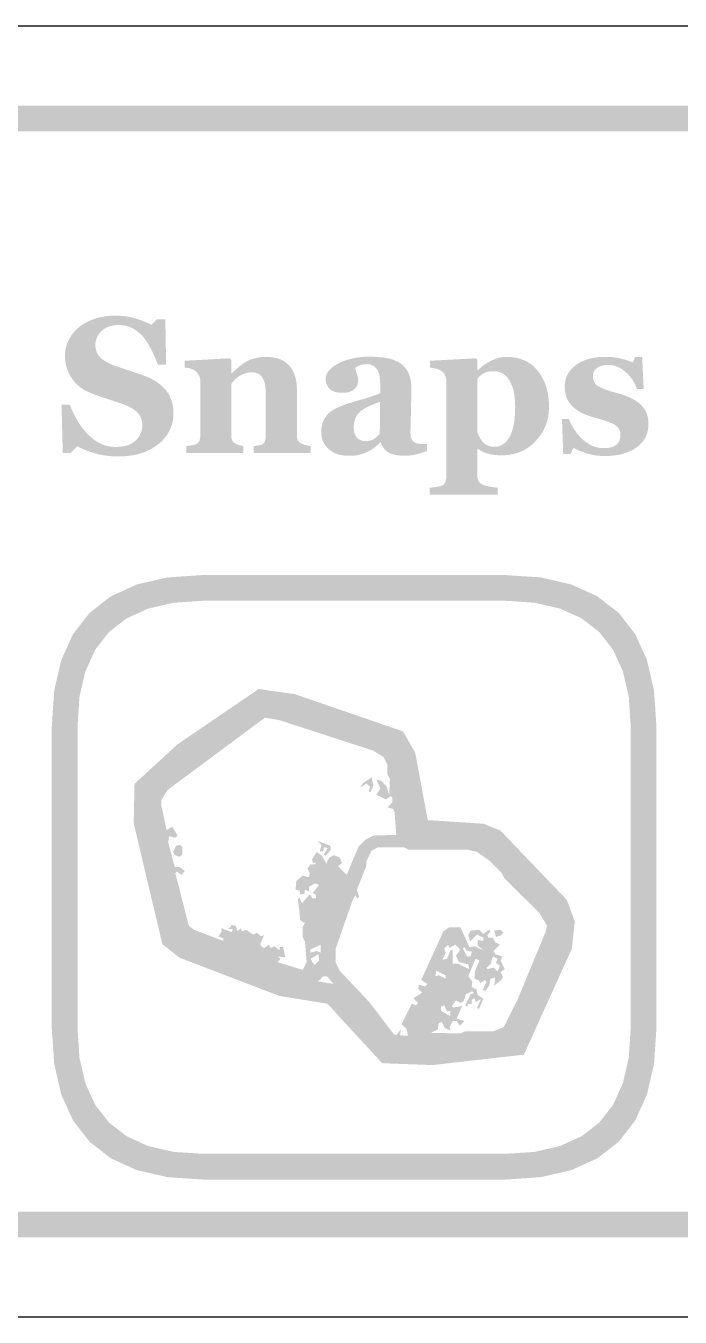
# Model space of a CAD drawing. Header units: millimetres. Extents: x 6 to 294, y 109 to 451.
# Drawn here: x 43.3 to 53.47, y 292.86 to 312.94 of the extents above; entities that cross this region are included whole.
import ezdxf

# ---------------------------------------------------------------- set-up
doc = ezdxf.new("R2010")
doc.units = ezdxf.units.MM
doc.layers.add('CUT', color=1, linetype='Continuous')
doc.layers.add('RASTER', color=7, linetype='Continuous')

msp = doc.modelspace()

# ---------------------------------------------------------------- hatches: boundary and pattern name
at = {"layer": 'RASTER'}
h = msp.add_hatch(color=7, dxfattribs=at)
h.paths.add_polyline_path([(7.2, 309.501), (7.234, 310.016), (7.337, 310.463), (7.509, 310.841), (7.75, 311.151), (8.059, 311.391), (8.438, 311.563), (8.884, 311.666), (9.4, 311.701), (66.6, 311.701), (67.116, 311.666), (67.563, 311.563), (67.941, 311.391), (68.25, 311.151), (68.491, 310.841), (68.663, 310.463), (68.766, 310.016), (68.8, 309.501), (68.8, 296.301), (68.766, 295.785), (68.663, 295.338), (68.491, 294.96), (68.25, 294.651), (67.941, 294.41), (67.563, 294.238), (67.116, 294.135), (66.6, 294.101), (9.4, 294.101), (8.884, 294.135), (8.438, 294.238), (8.059, 294.41), (7.75, 294.651), (7.509, 294.96), (7.337, 295.338), (7.234, 295.785), (7.2, 296.301)])
h.paths.add_polyline_path([(7.6, 309.501), (7.6, 296.301), (7.628, 295.879), (7.712, 295.513), (7.853, 295.204), (8.05, 294.951), (8.303, 294.754), (8.612, 294.613), (8.978, 294.529), (9.4, 294.501), (66.6, 294.501), (67.022, 294.529), (67.387, 294.613), (67.697, 294.754), (67.95, 294.951), (68.147, 295.204), (68.288, 295.513), (68.372, 295.879), (68.4, 296.301), (68.4, 309.501), (68.372, 309.923), (68.288, 310.288), (68.147, 310.598), (67.95, 310.851), (67.697, 311.048), (67.387, 311.188), (67.022, 311.273), (66.6, 311.301), (9.4, 311.301), (8.978, 311.273), (8.612, 311.188), (8.303, 311.048), (8.05, 310.851), (7.853, 310.598), (7.712, 310.288), (7.628, 309.923), (7.6, 309.501)], flags=0)
for points in [[(44.729, 306.245), (44.682, 306.246), (44.636, 306.248), (44.59, 306.252), (44.545, 306.257), (44.501, 306.263), (44.458, 306.271), (44.416, 306.281), (44.374, 306.292), (44.334, 306.304), (44.295, 306.317), (44.258, 306.33), (44.222, 306.343), (44.188, 306.357), (44.156, 306.372), (44.125, 306.387), (44.095, 306.403), (43.994, 306.301), (43.87, 306.301), (43.851, 307.052), (43.977, 307.052), (43.988, 307.025), (43.999, 306.998), (44.012, 306.97), (44.025, 306.942), (44.039, 306.914), (44.053, 306.885), (44.069, 306.856), (44.085, 306.827), (44.102, 306.797), (44.119, 306.769), (44.137, 306.741), (44.156, 306.714), (44.175, 306.688), (44.195, 306.663), (44.216, 306.638), (44.237, 306.614), (44.26, 306.59), (44.283, 306.567), (44.307, 306.546), (44.332, 306.525), (44.357, 306.506), (44.383, 306.488), (44.41, 306.471), (44.437, 306.455), (44.465, 306.44), (44.495, 306.428), (44.525, 306.417), (44.557, 306.408), (44.59, 306.402), (44.624, 306.397), (44.659, 306.394), (44.696, 306.393), (44.744, 306.395), (44.79, 306.399), (44.832, 306.407), (44.872, 306.417), (44.908, 306.431), (44.942, 306.448), (44.973, 306.468), (45.001, 306.49), (45.026, 306.516), (45.048, 306.542), (45.066, 306.571), (45.081, 306.601), (45.092, 306.632), (45.101, 306.665), (45.106, 306.7), (45.107, 306.736), (45.106, 306.766), (45.102, 306.794), (45.095, 306.822), (45.085, 306.848), (45.072, 306.873), (45.057, 306.896), (45.038, 306.919), (45.017, 306.94), (44.993, 306.961), (44.966, 306.98), (44.936, 306.999), (44.903, 307.017), (44.866, 307.035), (44.827, 307.052), (44.784, 307.068), (44.738, 307.083), (44.708, 307.093), (44.678, 307.102), (44.649, 307.112), (44.62, 307.121), (44.592, 307.13), (44.565, 307.139), (44.538, 307.148), (44.512, 307.156), (44.486, 307.165), (44.461, 307.173), (44.436, 307.182), (44.412, 307.19), (44.388, 307.199), (44.364, 307.208), (44.341, 307.216), (44.318, 307.225), (44.267, 307.247), (44.22, 307.271), (44.176, 307.298), (44.135, 307.327), (44.098, 307.358), (44.064, 307.391), (44.034, 307.426), (44.007, 307.464), (43.983, 307.503), (43.962, 307.544), (43.945, 307.585), (43.93, 307.628), (43.919, 307.672), (43.911, 307.717), (43.906, 307.764), (43.905, 307.811), (43.906, 307.841), (43.908, 307.871), (43.912, 307.901), (43.918, 307.93), (43.925, 307.959), (43.934, 307.988), (43.945, 308.017), (43.958, 308.045), (43.971, 308.072), (43.987, 308.099), (44.004, 308.126), (44.022, 308.151), (44.042, 308.176), (44.064, 308.2), (44.087, 308.223), (44.111, 308.246), (44.136, 308.267), (44.163, 308.286), (44.191, 308.304), (44.222, 308.322), (44.253, 308.338), (44.287, 308.354), (44.322, 308.369), (44.359, 308.382), (44.397, 308.395), (44.436, 308.405), (44.476, 308.414), (44.516, 308.422), (44.558, 308.428), (44.6, 308.432), (44.643, 308.434), (44.687, 308.435), (44.73, 308.434), (44.772, 308.432), (44.814, 308.428), (44.854, 308.423), (44.894, 308.416), (44.934, 308.408), (44.973, 308.399), (45.011, 308.387), (45.047, 308.376), (45.082, 308.364), (45.115, 308.352), (45.146, 308.34), (45.174, 308.328), (45.201, 308.316), (45.225, 308.304), (45.248, 308.292), (45.337, 308.379), (45.465, 308.379), (45.477, 307.67), (45.351, 307.67), (45.339, 307.699), (45.328, 307.728), (45.315, 307.757), (45.303, 307.786), (45.29, 307.815), (45.276, 307.845), (45.262, 307.874), (45.247, 307.904), (45.232, 307.933), (45.217, 307.961), (45.202, 307.988), (45.186, 308.013), (45.171, 308.038), (45.155, 308.06), (45.138, 308.082), (45.122, 308.103), (45.104, 308.123), (45.085, 308.143), (45.065, 308.161), (45.045, 308.179), (45.024, 308.195), (45.002, 308.211), (44.98, 308.225), (44.957, 308.238), (44.933, 308.25), (44.908, 308.26), (44.882, 308.269), (44.855, 308.276), (44.827, 308.281), (44.798, 308.285), (44.768, 308.288), (44.737, 308.289), (44.698, 308.287), (44.661, 308.283), (44.626, 308.276), (44.593, 308.266), (44.562, 308.254), (44.532, 308.238), (44.504, 308.22), (44.478, 308.199), (44.455, 308.176), (44.434, 308.152), (44.417, 308.126), (44.403, 308.099), (44.392, 308.071), (44.384, 308.041), (44.379, 308.01), (44.378, 307.978), (44.379, 307.948), (44.383, 307.919), (44.39, 307.891), (44.4, 307.865), (44.412, 307.84), (44.427, 307.817), (44.445, 307.795), (44.465, 307.774), (44.488, 307.755), (44.515, 307.736), (44.544, 307.718), (44.577, 307.7), (44.612, 307.683), (44.651, 307.666), (44.692, 307.651), (44.737, 307.635), (44.764, 307.626), (44.791, 307.617), (44.819, 307.608), (44.846, 307.599), (44.874, 307.589), (44.902, 307.58), (44.93, 307.571), (44.958, 307.562), (44.986, 307.553), (45.013, 307.544), (45.039, 307.535), (45.065, 307.526), (45.089, 307.517), (45.113, 307.509), (45.136, 307.5), (45.159, 307.492), (45.21, 307.47), (45.259, 307.447), (45.304, 307.421), (45.346, 307.394), (45.384, 307.365), (45.42, 307.334), (45.452, 307.3), (45.482, 307.265), (45.508, 307.228), (45.53, 307.189), (45.549, 307.147), (45.565, 307.104), (45.577, 307.058), (45.585, 307.01), (45.591, 306.96), (45.592, 306.907), (45.591, 306.874), (45.588, 306.84), (45.583, 306.807), (45.577, 306.775), (45.568, 306.742), (45.557, 306.71), (45.544, 306.678), (45.529, 306.646), (45.513, 306.616), (45.495, 306.586), (45.476, 306.558), (45.455, 306.531), (45.433, 306.506), (45.41, 306.481), (45.385, 306.459), (45.359, 306.437), (45.33, 306.415), (45.298, 306.394), (45.266, 306.374), (45.233, 306.355), (45.199, 306.338), (45.163, 306.322), (45.126, 306.308), (45.088, 306.295), (45.049, 306.283), (45.008, 306.273), (44.966, 306.265), (44.922, 306.258), (44.876, 306.252), (44.829, 306.248), (44.78, 306.246), (44.729, 306.245)], [(47.722, 306.301), (46.84, 306.301), (46.84, 306.408), (46.847, 306.408), (46.855, 306.409), (46.863, 306.41), (46.871, 306.411), (46.88, 306.412), (46.889, 306.413), (46.898, 306.414), (46.908, 306.415), (46.917, 306.416), (46.926, 306.418), (46.935, 306.419), (46.943, 306.421), (46.95, 306.423), (46.956, 306.425), (46.962, 306.427), (46.968, 306.43), (46.975, 306.434), (46.982, 306.439), (46.988, 306.444), (46.994, 306.449), (46.999, 306.456), (47.004, 306.462), (47.008, 306.469), (47.012, 306.477), (47.015, 306.485), (47.017, 306.494), (47.02, 306.504), (47.022, 306.515), (47.023, 306.526), (47.024, 306.539), (47.025, 306.553), (47.025, 306.567), (47.025, 307.253), (47.024, 307.289), (47.021, 307.323), (47.017, 307.355), (47.011, 307.384), (47.003, 307.411), (46.994, 307.435), (46.983, 307.458), (46.97, 307.478), (46.955, 307.495), (46.939, 307.511), (46.921, 307.524), (46.902, 307.534), (46.881, 307.543), (46.858, 307.549), (46.834, 307.552), (46.808, 307.553), (46.794, 307.553), (46.779, 307.552), (46.765, 307.551), (46.752, 307.549), (46.738, 307.546), (46.725, 307.543), (46.712, 307.54), (46.699, 307.536), (46.686, 307.531), (46.674, 307.526), (46.661, 307.52), (46.649, 307.514), (46.637, 307.507), (46.624, 307.5), (46.612, 307.493), (46.6, 307.484), (46.59, 307.477), (46.58, 307.47), (46.571, 307.462), (46.562, 307.455), (46.554, 307.447), (46.546, 307.44), (46.539, 307.432), (46.532, 307.424), (46.526, 307.417), (46.52, 307.409), (46.514, 307.402), (46.508, 307.395), (46.503, 307.389), (46.498, 307.382), (46.493, 307.376), (46.489, 307.37), (46.489, 306.584), (46.489, 306.571), (46.49, 306.559), (46.491, 306.547), (46.492, 306.536), (46.494, 306.526), (46.497, 306.516), (46.5, 306.507), (46.503, 306.498), (46.507, 306.489), (46.512, 306.482), (46.517, 306.474), (46.523, 306.468), (46.529, 306.461), (46.536, 306.456), (46.544, 306.45), (46.552, 306.446), (46.558, 306.443), (46.564, 306.439), (46.571, 306.436), (46.578, 306.433), (46.586, 306.43), (46.594, 306.428), (46.602, 306.425), (46.61, 306.422), (46.619, 306.42), (46.628, 306.418), (46.637, 306.416), (46.645, 306.414), (46.654, 306.412), (46.662, 306.41), (46.671, 306.409), (46.679, 306.408), (46.679, 306.301), (45.789, 306.301), (45.789, 306.408), (45.798, 306.408), (45.807, 306.409), (45.816, 306.41), (45.825, 306.411), (45.835, 306.412), (45.844, 306.413), (45.853, 306.415), (45.863, 306.416), (45.872, 306.417), (45.881, 306.419), (45.889, 306.42), (45.897, 306.422), (45.905, 306.424), (45.912, 306.426), (45.92, 306.428), (45.926, 306.43), (45.938, 306.434), (45.948, 306.439), (45.957, 306.444), (45.966, 306.45), (45.973, 306.457), (45.98, 306.464), (45.986, 306.471), (45.991, 306.48), (45.995, 306.488), (45.998, 306.498), (46.001, 306.508), (46.004, 306.518), (46.006, 306.53), (46.007, 306.542), (46.008, 306.554), (46.008, 306.567), (46.008, 307.42), (46.008, 307.431), (46.007, 307.443), (46.005, 307.454), (46.002, 307.465), (45.999, 307.476), (45.995, 307.487), (45.99, 307.498), (45.985, 307.509), (45.979, 307.52), (45.972, 307.53), (45.965, 307.54), (45.958, 307.549), (45.95, 307.558), (45.941, 307.566), (45.933, 307.574), (45.923, 307.581), (45.917, 307.585), (45.909, 307.589), (45.902, 307.593), (45.893, 307.597), (45.885, 307.601), (45.876, 307.604), (45.867, 307.607), (45.857, 307.61), (45.846, 307.613), (45.836, 307.616), (45.825, 307.618), (45.814, 307.62), (45.803, 307.622), (45.792, 307.624), (45.78, 307.625), (45.768, 307.626), (45.768, 307.733), (46.467, 307.771), (46.489, 307.75), (46.489, 307.537), (46.495, 307.537), (46.505, 307.547), (46.516, 307.556), (46.528, 307.567), (46.54, 307.577), (46.553, 307.589), (46.566, 307.6), (46.58, 307.612), (46.594, 307.625), (46.609, 307.638), (46.623, 307.649), (46.637, 307.661), (46.651, 307.672), (46.664, 307.682), (46.677, 307.691), (46.69, 307.7), (46.703, 307.709), (46.717, 307.717), (46.732, 307.725), (46.748, 307.733), (46.765, 307.741), (46.784, 307.748), (46.803, 307.755), (46.823, 307.762), (46.845, 307.769), (46.867, 307.774), (46.889, 307.779), (46.912, 307.784), (46.936, 307.787), (46.959, 307.79), (46.983, 307.792), (47.008, 307.793), (47.032, 307.793), (47.09, 307.791), (47.144, 307.785), (47.195, 307.774), (47.241, 307.76), (47.284, 307.741), (47.323, 307.717), (47.359, 307.69), (47.39, 307.658), (47.418, 307.623), (47.443, 307.585), (47.463, 307.544), (47.48, 307.5), (47.493, 307.454), (47.502, 307.405), (47.508, 307.353), (47.51, 307.298), (47.51, 306.581), (47.51, 306.567), (47.511, 306.555), (47.512, 306.543), (47.514, 306.532), (47.516, 306.521), (47.519, 306.512), (47.522, 306.503), (47.526, 306.494), (47.53, 306.486), (47.536, 306.479), (47.542, 306.472), (47.549, 306.465), (47.557, 306.459), (47.566, 306.453), (47.575, 306.448), (47.586, 306.443), (47.592, 306.44), (47.598, 306.438), (47.605, 306.435), (47.612, 306.433), (47.62, 306.43), (47.627, 306.428), (47.635, 306.425), (47.644, 306.422), (47.653, 306.42), (47.662, 306.418), (47.671, 306.416), (47.681, 306.414), (47.691, 306.412), (47.701, 306.41), (47.711, 306.409), (47.722, 306.408)], [(52.297, 306.251), (52.261, 306.252), (52.226, 306.254), (52.191, 306.257), (52.156, 306.261), (52.122, 306.267), (52.087, 306.274), (52.053, 306.283), (52.019, 306.293), (51.986, 306.303), (51.955, 306.314), (51.926, 306.325), (51.899, 306.336), (51.874, 306.347), (51.85, 306.358), (51.829, 306.37), (51.809, 306.381), (51.765, 306.282), (51.651, 306.282), (51.632, 306.828), (51.739, 306.828), (51.745, 306.811), (51.752, 306.794), (51.759, 306.776), (51.768, 306.758), (51.778, 306.739), (51.788, 306.72), (51.8, 306.7), (51.812, 306.679), (51.825, 306.659), (51.839, 306.639), (51.853, 306.62), (51.867, 306.601), (51.882, 306.583), (51.897, 306.565), (51.913, 306.548), (51.929, 306.531), (51.947, 306.515), (51.965, 306.499), (51.984, 306.484), (52.003, 306.47), (52.023, 306.456), (52.044, 306.443), (52.065, 306.431), (52.087, 306.419), (52.109, 306.409), (52.132, 306.4), (52.155, 306.392), (52.178, 306.385), (52.202, 306.38), (52.227, 306.377), (52.251, 306.375), (52.276, 306.374), (52.309, 306.375), (52.339, 306.377), (52.367, 306.381), (52.393, 306.387), (52.416, 306.394), (52.438, 306.403), (52.457, 306.414), (52.475, 306.426), (52.49, 306.44), (52.503, 306.456), (52.515, 306.473), (52.524, 306.492), (52.531, 306.513), (52.536, 306.536), (52.539, 306.56), (52.54, 306.586), (52.54, 306.601), (52.538, 306.614), (52.536, 306.628), (52.533, 306.64), (52.529, 306.652), (52.524, 306.663), (52.518, 306.673), (52.511, 306.683), (52.503, 306.692), (52.495, 306.702), (52.486, 306.71), (52.476, 306.719), (52.466, 306.727), (52.454, 306.734), (52.443, 306.742), (52.43, 306.749), (52.416, 306.756), (52.401, 306.763), (52.386, 306.77), (52.37, 306.776), (52.354, 306.782), (52.338, 306.788), (52.322, 306.794), (52.305, 306.799), (52.287, 306.804), (52.269, 306.81), (52.249, 306.815), (52.229, 306.822), (52.207, 306.828), (52.185, 306.835), (52.162, 306.841), (52.137, 306.849), (52.113, 306.856), (52.089, 306.863), (52.067, 306.871), (52.045, 306.878), (52.024, 306.886), (52.004, 306.893), (51.985, 306.9), (51.967, 306.908), (51.949, 306.916), (51.931, 306.925), (51.913, 306.935), (51.894, 306.947), (51.876, 306.959), (51.857, 306.972), (51.838, 306.987), (51.819, 307.002), (51.803, 307.017), (51.788, 307.032), (51.774, 307.049), (51.76, 307.065), (51.747, 307.083), (51.735, 307.101), (51.724, 307.12), (51.714, 307.14), (51.705, 307.161), (51.697, 307.182), (51.69, 307.205), (51.684, 307.228), (51.68, 307.253), (51.677, 307.278), (51.675, 307.305), (51.674, 307.332), (51.677, 307.382), (51.685, 307.43), (51.699, 307.476), (51.718, 307.519), (51.742, 307.559), (51.772, 307.597), (51.807, 307.633), (51.848, 307.666), (51.893, 307.696), (51.941, 307.722), (51.993, 307.744), (52.048, 307.762), (52.107, 307.776), (52.169, 307.786), (52.234, 307.791), (52.303, 307.793), (52.336, 307.793), (52.368, 307.792), (52.4, 307.79), (52.431, 307.787), (52.461, 307.783), (52.491, 307.778), (52.52, 307.773), (52.548, 307.766), (52.576, 307.76), (52.602, 307.753), (52.627, 307.745), (52.651, 307.738), (52.674, 307.73), (52.696, 307.723), (52.717, 307.715), (52.736, 307.707), (52.767, 307.793), (52.878, 307.793), (52.902, 307.294), (52.798, 307.294), (52.784, 307.331), (52.768, 307.368), (52.749, 307.402), (52.728, 307.436), (52.705, 307.468), (52.68, 307.499), (52.652, 307.529), (52.622, 307.557), (52.591, 307.583), (52.559, 307.605), (52.526, 307.624), (52.493, 307.64), (52.459, 307.652), (52.425, 307.661), (52.39, 307.666), (52.354, 307.667), (52.327, 307.667), (52.301, 307.665), (52.276, 307.661), (52.253, 307.656), (52.232, 307.649), (52.212, 307.641), (52.194, 307.632), (52.177, 307.621), (52.162, 307.608), (52.149, 307.595), (52.137, 307.58), (52.128, 307.565), (52.121, 307.548), (52.116, 307.53), (52.113, 307.511), (52.112, 307.49), (52.114, 307.463), (52.118, 307.438), (52.126, 307.415), (52.136, 307.394), (52.149, 307.375), (52.165, 307.358), (52.185, 307.343), (52.207, 307.329), (52.232, 307.317), (52.259, 307.305), (52.288, 307.293), (52.32, 307.281), (52.354, 307.269), (52.391, 307.258), (52.43, 307.246), (52.471, 307.235), (52.535, 307.218), (52.594, 307.199), (52.648, 307.178), (52.698, 307.156), (52.744, 307.132), (52.785, 307.107), (52.822, 307.08), (52.855, 307.052), (52.883, 307.021), (52.908, 306.989), (52.929, 306.955), (52.946, 306.919), (52.959, 306.881), (52.969, 306.841), (52.975, 306.799), (52.977, 306.755), (52.974, 306.697), (52.965, 306.642), (52.95, 306.59), (52.93, 306.542), (52.903, 306.497), (52.871, 306.456), (52.832, 306.417), (52.788, 306.383), (52.739, 306.352), (52.687, 306.325), (52.631, 306.302), (52.571, 306.284), (52.508, 306.27), (52.441, 306.259), (52.371, 306.253), (52.297, 306.251)]]:
    msp.add_hatch(color=7, dxfattribs=at).paths.add_polyline_path(points)
h = msp.add_hatch(color=7, dxfattribs=at)
h.paths.add_polyline_path([(49.533, 306.332), (49.516, 306.325), (49.499, 306.318), (49.481, 306.311), (49.462, 306.305), (49.443, 306.298), (49.423, 306.292), (49.402, 306.286), (49.38, 306.28), (49.358, 306.275), (49.336, 306.27), (49.313, 306.266), (49.29, 306.263), (49.267, 306.26), (49.243, 306.258), (49.219, 306.257), (49.194, 306.257), (49.151, 306.258), (49.11, 306.26), (49.073, 306.264), (49.038, 306.27), (49.006, 306.278), (48.978, 306.287), (48.952, 306.298), (48.929, 306.31), (48.909, 306.324), (48.89, 306.34), (48.873, 306.357), (48.858, 306.375), (48.844, 306.395), (48.832, 306.416), (48.822, 306.439), (48.813, 306.463), (48.805, 306.463), (48.792, 306.451), (48.78, 306.439), (48.768, 306.428), (48.756, 306.417), (48.744, 306.407), (48.732, 306.397), (48.72, 306.387), (48.709, 306.378), (48.697, 306.37), (48.685, 306.361), (48.673, 306.354), (48.661, 306.346), (48.648, 306.338), (48.636, 306.331), (48.623, 306.325), (48.61, 306.318), (48.593, 306.311), (48.576, 306.303), (48.559, 306.297), (48.542, 306.29), (48.526, 306.285), (48.509, 306.28), (48.493, 306.275), (48.477, 306.271), (48.461, 306.267), (48.442, 306.264), (48.422, 306.261), (48.401, 306.259), (48.378, 306.258), (48.353, 306.256), (48.327, 306.256), (48.299, 306.255), (48.258, 306.257), (48.217, 306.262), (48.179, 306.269), (48.142, 306.28), (48.106, 306.295), (48.072, 306.312), (48.04, 306.332), (48.009, 306.356), (47.981, 306.382), (47.957, 306.41), (47.936, 306.44), (47.919, 306.472), (47.906, 306.507), (47.897, 306.543), (47.891, 306.581), (47.889, 306.622), (47.89, 306.645), (47.891, 306.667), (47.893, 306.689), (47.896, 306.71), (47.899, 306.729), (47.904, 306.748), (47.909, 306.766), (47.916, 306.783), (47.922, 306.8), (47.93, 306.816), (47.938, 306.831), (47.947, 306.846), (47.957, 306.861), (47.967, 306.875), (47.978, 306.888), (47.99, 306.901), (48.001, 306.913), (48.013, 306.924), (48.025, 306.934), (48.038, 306.944), (48.051, 306.954), (48.064, 306.963), (48.078, 306.971), (48.092, 306.979), (48.107, 306.987), (48.122, 306.994), (48.137, 307.001), (48.153, 307.009), (48.169, 307.016), (48.185, 307.023), (48.202, 307.029), (48.219, 307.036), (48.253, 307.048), (48.288, 307.061), (48.325, 307.073), (48.364, 307.085), (48.404, 307.098), (48.446, 307.111), (48.49, 307.124), (48.535, 307.136), (48.58, 307.149), (48.621, 307.162), (48.66, 307.174), (48.695, 307.186), (48.727, 307.197), (48.756, 307.208), (48.782, 307.219), (48.805, 307.23), (48.805, 307.37), (48.805, 307.38), (48.804, 307.39), (48.804, 307.401), (48.803, 307.413), (48.802, 307.425), (48.801, 307.438), (48.8, 307.452), (48.799, 307.467), (48.797, 307.482), (48.795, 307.496), (48.793, 307.509), (48.79, 307.522), (48.786, 307.534), (48.783, 307.546), (48.778, 307.557), (48.774, 307.568), (48.768, 307.579), (48.762, 307.59), (48.755, 307.601), (48.748, 307.611), (48.739, 307.621), (48.73, 307.63), (48.72, 307.639), (48.709, 307.647), (48.698, 307.655), (48.686, 307.661), (48.673, 307.667), (48.659, 307.671), (48.644, 307.675), (48.628, 307.677), (48.611, 307.679), (48.594, 307.679), (48.578, 307.679), (48.563, 307.678), (48.548, 307.677), (48.535, 307.675), (48.521, 307.672), (48.509, 307.669), (48.497, 307.665), (48.486, 307.661), (48.476, 307.656), (48.466, 307.652), (48.456, 307.647), (48.447, 307.642), (48.439, 307.638), (48.431, 307.633), (48.423, 307.628), (48.417, 307.624), (48.418, 307.616), (48.42, 307.607), (48.422, 307.597), (48.425, 307.587), (48.428, 307.575), (48.432, 307.562), (48.437, 307.549), (48.441, 307.534), (48.446, 307.519), (48.45, 307.504), (48.454, 307.49), (48.457, 307.475), (48.459, 307.461), (48.461, 307.447), (48.462, 307.432), (48.462, 307.418), (48.462, 307.412), (48.461, 307.405), (48.46, 307.398), (48.459, 307.39), (48.457, 307.382), (48.454, 307.374), (48.452, 307.365), (48.449, 307.356), (48.445, 307.347), (48.441, 307.338), (48.437, 307.33), (48.433, 307.323), (48.428, 307.316), (48.422, 307.309), (48.417, 307.303), (48.411, 307.297), (48.402, 307.29), (48.393, 307.283), (48.384, 307.277), (48.375, 307.271), (48.365, 307.265), (48.356, 307.26), (48.346, 307.256), (48.335, 307.251), (48.324, 307.248), (48.312, 307.244), (48.298, 307.242), (48.282, 307.239), (48.266, 307.238), (48.247, 307.236), (48.228, 307.236), (48.207, 307.235), (48.177, 307.236), (48.149, 307.239), (48.123, 307.244), (48.099, 307.25), (48.077, 307.259), (48.056, 307.269), (48.038, 307.281), (48.021, 307.295), (48.006, 307.31), (47.993, 307.327), (47.983, 307.344), (47.974, 307.363), (47.967, 307.383), (47.962, 307.404), (47.959, 307.426), (47.958, 307.449), (47.959, 307.469), (47.962, 307.489), (47.967, 307.508), (47.974, 307.527), (47.983, 307.545), (47.995, 307.563), (48.008, 307.58), (48.023, 307.596), (48.04, 307.612), (48.058, 307.628), (48.076, 307.642), (48.096, 307.656), (48.116, 307.669), (48.137, 307.681), (48.159, 307.693), (48.182, 307.704), (48.206, 307.715), (48.23, 307.725), (48.255, 307.734), (48.281, 307.743), (48.308, 307.751), (48.336, 307.759), (48.365, 307.766), (48.395, 307.772), (48.424, 307.778), (48.453, 307.783), (48.482, 307.787), (48.51, 307.79), (48.538, 307.793), (48.565, 307.795), (48.591, 307.796), (48.617, 307.796), (48.652, 307.796), (48.687, 307.795), (48.72, 307.794), (48.753, 307.792), (48.786, 307.79), (48.817, 307.787), (48.848, 307.784), (48.878, 307.78), (48.907, 307.775), (48.936, 307.769), (48.964, 307.762), (48.991, 307.754), (49.017, 307.744), (49.043, 307.734), (49.068, 307.723), (49.092, 307.71), (49.114, 307.696), (49.135, 307.681), (49.155, 307.665), (49.173, 307.647), (49.191, 307.628), (49.207, 307.607), (49.222, 307.585), (49.236, 307.561), (49.249, 307.536), (49.259, 307.509), (49.269, 307.48), (49.276, 307.449), (49.282, 307.416), (49.286, 307.382), (49.289, 307.345), (49.29, 307.307), (49.289, 307.265), (49.289, 307.221), (49.289, 307.174), (49.288, 307.126), (49.287, 307.076), (49.286, 307.024), (49.285, 306.97), (49.283, 306.915), (49.281, 306.86), (49.28, 306.811), (49.279, 306.766), (49.278, 306.726), (49.277, 306.691), (49.277, 306.661), (49.276, 306.636), (49.276, 306.616), (49.277, 306.6), (49.278, 306.585), (49.279, 306.57), (49.281, 306.557), (49.284, 306.544), (49.287, 306.533), (49.292, 306.522), (49.296, 306.512), (49.301, 306.503), (49.307, 306.494), (49.314, 306.486), (49.321, 306.478), (49.329, 306.472), (49.338, 306.465), (49.347, 306.46), (49.357, 306.455), (49.364, 306.452), (49.371, 306.449), (49.38, 306.447), (49.389, 306.445), (49.399, 306.444), (49.41, 306.442), (49.422, 306.441), (49.435, 306.441), (49.449, 306.44), (49.461, 306.44), (49.474, 306.439), (49.486, 306.439), (49.498, 306.439), (49.51, 306.439), (49.522, 306.439), (49.533, 306.438)])
h.paths.add_polyline_path([(48.805, 307.095), (48.784, 307.088), (48.764, 307.08), (48.743, 307.073), (48.723, 307.065), (48.703, 307.057), (48.682, 307.048), (48.662, 307.04), (48.642, 307.031), (48.622, 307.022), (48.604, 307.013), (48.586, 307.004), (48.569, 306.994), (48.553, 306.985), (48.538, 306.975), (48.524, 306.965), (48.51, 306.956), (48.497, 306.945), (48.485, 306.934), (48.473, 306.922), (48.462, 306.909), (48.452, 306.895), (48.442, 306.881), (48.433, 306.866), (48.425, 306.851), (48.418, 306.835), (48.412, 306.818), (48.407, 306.8), (48.402, 306.781), (48.399, 306.762), (48.396, 306.742), (48.395, 306.722), (48.395, 306.701), (48.395, 306.673), (48.398, 306.648), (48.402, 306.624), (48.408, 306.602), (48.415, 306.582), (48.424, 306.565), (48.434, 306.549), (48.447, 306.535), (48.46, 306.523), (48.474, 306.513), (48.489, 306.504), (48.505, 306.497), (48.521, 306.491), (48.538, 306.487), (48.556, 306.485), (48.575, 306.484), (48.594, 306.484), (48.613, 306.486), (48.631, 306.489), (48.648, 306.492), (48.664, 306.497), (48.679, 306.502), (48.694, 306.509), (48.707, 306.517), (48.72, 306.525), (48.732, 306.534), (48.745, 306.544), (48.756, 306.554), (48.767, 306.564), (48.778, 306.575), (48.789, 306.586), (48.799, 306.598)], flags=0)
h = msp.add_hatch(color=7, dxfattribs=at)
h.paths.add_polyline_path([(51.43, 307.014), (51.426, 306.938), (51.417, 306.865), (51.401, 306.795), (51.378, 306.727), (51.349, 306.662), (51.314, 306.6), (51.272, 306.541), (51.223, 306.484), (51.17, 306.432), (51.113, 306.387), (51.053, 306.349), (50.989, 306.318), (50.922, 306.294), (50.852, 306.277), (50.778, 306.266), (50.7, 306.263), (50.666, 306.263), (50.633, 306.264), (50.602, 306.267), (50.573, 306.27), (50.545, 306.274), (50.519, 306.279), (50.494, 306.285), (50.472, 306.291), (50.45, 306.299), (50.43, 306.306), (50.41, 306.314), (50.391, 306.323), (50.374, 306.332), (50.357, 306.341), (50.341, 306.351), (50.327, 306.361), (50.315, 306.361), (50.315, 305.949), (50.315, 305.937), (50.316, 305.924), (50.318, 305.913), (50.321, 305.901), (50.324, 305.89), (50.328, 305.88), (50.332, 305.87), (50.338, 305.86), (50.344, 305.851), (50.35, 305.842), (50.357, 305.834), (50.365, 305.827), (50.373, 305.82), (50.382, 305.814), (50.391, 305.809), (50.401, 305.804), (50.412, 305.8), (50.423, 305.796), (50.436, 305.793), (50.449, 305.789), (50.464, 305.785), (50.479, 305.782), (50.496, 305.778), (50.513, 305.775), (50.531, 305.772), (50.548, 305.769), (50.564, 305.766), (50.58, 305.764), (50.595, 305.762), (50.609, 305.761), (50.622, 305.76), (50.634, 305.759), (50.634, 305.65), (49.577, 305.65), (49.577, 305.759), (49.586, 305.76), (49.596, 305.761), (49.607, 305.762), (49.618, 305.763), (49.63, 305.764), (49.642, 305.766), (49.655, 305.768), (49.669, 305.77), (49.682, 305.772), (49.695, 305.774), (49.707, 305.776), (49.718, 305.778), (49.728, 305.78), (49.737, 305.782), (49.745, 305.784), (49.752, 305.787), (49.764, 305.791), (49.774, 305.796), (49.783, 305.802), (49.792, 305.808), (49.799, 305.816), (49.806, 305.824), (49.811, 305.832), (49.816, 305.842), (49.82, 305.851), (49.824, 305.862), (49.826, 305.872), (49.829, 305.883), (49.831, 305.894), (49.832, 305.906), (49.833, 305.918), (49.833, 305.93), (49.833, 307.429), (49.832, 307.441), (49.83, 307.452), (49.828, 307.463), (49.825, 307.474), (49.822, 307.485), (49.819, 307.495), (49.815, 307.504), (49.81, 307.514), (49.805, 307.523), (49.8, 307.531), (49.794, 307.54), (49.787, 307.548), (49.779, 307.556), (49.771, 307.564), (49.762, 307.571), (49.752, 307.578), (49.745, 307.583), (49.737, 307.587), (49.728, 307.591), (49.718, 307.596), (49.708, 307.599), (49.698, 307.603), (49.687, 307.606), (49.675, 307.61), (49.663, 307.613), (49.651, 307.615), (49.639, 307.618), (49.627, 307.62), (49.615, 307.622), (49.603, 307.624), (49.591, 307.625), (49.58, 307.626), (49.58, 307.733), (50.293, 307.771), (50.315, 307.752), (50.315, 307.59), (50.327, 307.587), (50.351, 307.611), (50.376, 307.633), (50.402, 307.654), (50.429, 307.674), (50.456, 307.692), (50.484, 307.709), (50.512, 307.725), (50.541, 307.739), (50.571, 307.752), (50.6, 307.763), (50.629, 307.772), (50.659, 307.78), (50.688, 307.786), (50.717, 307.79), (50.746, 307.793), (50.775, 307.793), (50.849, 307.79), (50.919, 307.78), (50.984, 307.763), (51.046, 307.74), (51.104, 307.71), (51.158, 307.673), (51.208, 307.629), (51.254, 307.579), (51.295, 307.523), (51.331, 307.463), (51.361, 307.399), (51.386, 307.33), (51.405, 307.258), (51.419, 307.181), (51.427, 307.1), (51.43, 307.014)])
h.paths.add_polyline_path([(50.904, 307.008), (50.904, 307.036), (50.903, 307.063), (50.902, 307.089), (50.9, 307.116), (50.898, 307.142), (50.895, 307.168), (50.891, 307.193), (50.888, 307.219), (50.883, 307.243), (50.878, 307.267), (50.872, 307.291), (50.865, 307.314), (50.858, 307.336), (50.85, 307.357), (50.84, 307.378), (50.831, 307.398), (50.82, 307.417), (50.809, 307.435), (50.797, 307.453), (50.785, 307.469), (50.771, 307.484), (50.757, 307.498), (50.742, 307.512), (50.726, 307.524), (50.709, 307.535), (50.691, 307.544), (50.673, 307.553), (50.654, 307.559), (50.633, 307.564), (50.612, 307.568), (50.59, 307.57), (50.567, 307.571), (50.544, 307.57), (50.522, 307.569), (50.501, 307.566), (50.481, 307.563), (50.463, 307.558), (50.445, 307.552), (50.429, 307.546), (50.415, 307.538), (50.4, 307.529), (50.387, 307.52), (50.374, 307.51), (50.361, 307.5), (50.349, 307.489), (50.337, 307.477), (50.326, 307.465), (50.315, 307.452), (50.315, 306.622), (50.317, 306.614), (50.32, 306.606), (50.324, 306.597), (50.328, 306.588), (50.332, 306.578), (50.337, 306.568), (50.343, 306.557), (50.349, 306.546), (50.355, 306.535), (50.361, 306.524), (50.367, 306.514), (50.374, 306.505), (50.38, 306.496), (50.386, 306.487), (50.392, 306.479), (50.398, 306.472), (50.408, 306.463), (50.417, 306.454), (50.427, 306.445), (50.438, 306.438), (50.448, 306.431), (50.459, 306.424), (50.47, 306.419), (50.482, 306.414), (50.494, 306.409), (50.506, 306.405), (50.518, 306.402), (50.531, 306.399), (50.544, 306.397), (50.557, 306.396), (50.571, 306.395), (50.584, 306.395), (50.62, 306.397), (50.653, 306.404), (50.685, 306.416), (50.715, 306.434), (50.743, 306.455), (50.769, 306.482), (50.794, 306.514), (50.817, 306.551), (50.837, 306.592), (50.855, 306.638), (50.87, 306.688), (50.882, 306.743), (50.892, 306.802), (50.898, 306.867), (50.902, 306.935), (50.904, 307.008)], flags=0)
h = msp.add_hatch(color=7, dxfattribs=at)
h.paths.add_polyline_path([(43.7, 302.051), (43.737, 302.602), (43.847, 303.079), (44.03, 303.483), (44.288, 303.813), (44.618, 304.07), (45.022, 304.254), (45.499, 304.364), (46.05, 304.401), (50.75, 304.401), (51.301, 304.364), (51.778, 304.254), (52.182, 304.07), (52.513, 303.813), (52.77, 303.483), (52.953, 303.079), (53.063, 302.602), (53.1, 302.051), (53.1, 297.351), (53.063, 296.8), (52.953, 296.323), (52.77, 295.919), (52.513, 295.588), (52.182, 295.331), (51.778, 295.148), (51.301, 295.038), (50.75, 295.001), (46.05, 295.001), (45.499, 295.038), (45.022, 295.148), (44.618, 295.331), (44.288, 295.588), (44.03, 295.919), (43.847, 296.323), (43.737, 296.8), (43.7, 297.351)])
h.paths.add_polyline_path([(44.1, 302.051), (44.1, 297.351), (44.13, 296.894), (44.222, 296.498), (44.374, 296.163), (44.588, 295.888), (44.862, 295.675), (45.197, 295.523), (45.593, 295.431), (46.05, 295.401), (50.75, 295.401), (51.207, 295.431), (51.603, 295.523), (51.938, 295.675), (52.213, 295.888), (52.426, 296.163), (52.578, 296.498), (52.67, 296.894), (52.7, 297.351), (52.7, 302.051), (52.67, 302.508), (52.578, 302.904), (52.426, 303.239), (52.213, 303.513), (51.938, 303.727), (51.603, 303.879), (51.207, 303.97), (50.75, 304.001), (46.05, 304.001), (45.593, 303.97), (45.197, 303.879), (44.862, 303.727), (44.587, 303.513), (44.374, 303.239), (44.222, 302.904), (44.13, 302.508), (44.1, 302.051)], flags=0)
h = msp.add_hatch(color=7, dxfattribs=at)
h.paths.add_polyline_path([(46.916, 302.629), (47.48, 302.548), (49.16, 301.97), (49.35, 301.638), (49.545, 300.59), (50.41, 300.534), (50.675, 300.427), (51.708, 299.348), (51.831, 299.014), (51.784, 298.589), (51.04, 296.943), (49.622, 296.781), (48.836, 296.81), (47.985, 297.735), (47.235, 297.857), (45.687, 298.45), (45.419, 298.661), (44.973, 300.542), (44.986, 301.155), (45.657, 301.77)])
h.paths.add_polyline_path([(46.994, 302.294), (45.856, 301.518), (45.303, 301.012), (45.294, 300.576), (45.705, 298.844), (45.847, 298.732), (47.319, 298.167), (48.146, 298.033), (48.981, 297.125), (49.609, 297.102), (50.823, 297.241), (51.471, 298.674), (51.505, 298.974), (51.43, 299.175), (50.491, 300.156), (50.338, 300.218), (49.276, 300.287), (49.045, 301.526), (48.942, 301.707), (47.405, 302.236), (46.994, 302.294)], flags=0)
h = msp.add_hatch(color=7, dxfattribs=at)
h.paths.add_polyline_path([(47.024, 302.392), (47.087, 302.403), (47.6, 302.256), (48.809, 301.853), (49.004, 301.754), (49.139, 301.486), (49.311, 300.339), (50.312, 300.314), (50.47, 300.251), (50.763, 299.995), (50.887, 299.826), (51.422, 299.298), (51.532, 299.152), (51.595, 299.031), (51.595, 298.811), (50.873, 297.151), (50.605, 297.088), (49.726, 297.052), (49.652, 297.015), (48.993, 297.015), (48.725, 297.261), (48.674, 297.356), (48.505, 297.517), (48.454, 297.613), (47.977, 298.162), (47.919, 298.162), (47.867, 298.104), (47.673, 298.005), (47.453, 298.041), (45.914, 298.628), (45.72, 298.727), (45.646, 298.8), (45.547, 299.068), (45.327, 300.167), (45.218, 300.534), (45.181, 300.937), (45.28, 301.131), (45.39, 301.241), (46.709, 302.23)])
h.paths.add_polyline_path([(47.013, 302.183), (45.5, 301.058), (45.401, 300.9), (45.401, 300.827), (45.485, 300.435), (45.573, 300.486), (45.657, 300.35), (45.621, 300.314), (45.522, 300.339), (45.511, 300.24), (45.61, 299.863), (45.683, 299.863), (45.767, 299.801), (45.72, 299.738), (45.646, 299.79), (45.621, 299.764), (45.83, 298.947), (45.914, 298.884), (46.365, 298.712), (46.365, 298.749), (46.291, 298.785), (46.343, 298.859), (46.328, 298.91), (46.5, 298.848), (46.511, 298.895), (46.438, 298.895), (46.5, 298.958), (46.563, 298.947), (46.585, 298.859), (46.636, 298.91), (46.658, 298.859), (46.72, 298.884), (46.83, 298.811), (46.892, 298.837), (46.951, 298.785), (47.002, 298.8), (46.94, 298.664), (46.966, 298.617), (47.002, 298.602), (47.076, 298.653), (47.098, 298.602), (47.16, 298.628), (47.244, 298.565), (47.244, 298.617), (47.296, 298.617), (47.332, 298.455), (47.208, 298.47), (47.259, 298.434), (47.208, 298.382), (47.6, 298.261), (47.662, 298.382), (47.636, 298.701), (47.6, 298.774), (47.6, 298.921), (47.636, 298.994), (47.563, 299.031), (47.526, 299.361), (47.552, 299.386), (47.589, 299.298), (47.71, 299.434), (47.757, 299.372), (47.809, 299.372), (47.809, 299.423), (47.757, 299.46), (47.856, 299.581), (47.794, 299.606), (47.699, 299.555), (47.699, 299.482), (47.636, 299.507), (47.625, 299.445), (47.563, 299.434), (47.552, 299.496), (47.49, 299.507), (47.501, 299.643), (47.6, 299.727), (47.699, 299.702), (47.71, 299.764), (47.673, 299.837), (47.721, 299.9), (47.794, 299.9), (47.809, 299.936), (47.757, 299.922), (47.746, 299.984), (47.82, 300.094), (47.904, 300.031), (47.966, 299.911), (48.014, 300.009), (48.087, 300.046), (48.175, 300.009), (48.212, 299.922), (48.15, 299.874), (48.285, 299.738), (48.468, 300.178), (48.578, 300.288), (48.699, 300.35), (49.055, 300.361), (49.029, 300.717), (49.004, 300.764), (48.919, 300.79), (48.993, 300.863), (48.993, 300.937), (48.967, 300.962), (48.894, 300.911), (48.747, 300.984), (48.809, 301.083), (48.747, 301.219), (48.82, 301.204), (48.908, 301.109), (48.945, 300.984), (48.956, 301.23), (48.919, 301.303), (48.919, 301.45), (48.857, 301.571), (48.699, 301.67), (47.233, 302.146)], flags=0)
h.paths.add_polyline_path([(48.674, 301.256), (48.699, 301.12), (48.652, 301.021), (48.626, 301.047), (48.652, 301.109), (48.589, 301.157), (48.49, 301.094), (48.542, 301.168)], flags=0)
h.paths.add_polyline_path([(47.831, 300.266), (48.029, 300.193), (48.04, 300.13), (47.955, 300.031), (47.93, 300.057), (47.992, 300.156), (47.93, 300.167), (47.919, 300.105), (47.867, 300.105), (47.893, 300.204)], flags=0)
h.paths.add_polyline_path([(45.632, 300.193), (45.694, 300.204), (45.731, 300.167), (45.731, 300.057), (45.694, 300.02), (45.61, 300.046), (45.584, 300.094)], flags=0)
h.paths.add_polyline_path([(48.773, 300.167), (48.674, 300.119), (48.589, 299.947), (48.589, 299.874), (48.443, 299.507), (48.479, 299.397), (48.454, 299.372), (48.417, 299.423), (48.369, 299.324), (48.113, 298.591), (48.113, 298.371), (48.175, 298.25), (48.637, 297.759), (49.018, 297.261), (49.055, 297.246), (49.128, 297.334), (49.113, 297.246), (49.212, 297.235), (49.238, 297.246), (49.212, 297.345), (49.139, 297.418), (49.297, 297.737), (49.359, 297.711), (49.396, 297.748), (49.322, 297.821), (49.458, 297.906), (49.396, 297.968), (49.407, 298.03), (49.506, 298.005), (49.542, 298.041), (49.443, 298.104), (49.788, 298.859), (49.872, 298.921), (50.055, 298.921), (50.191, 298.617), (50.275, 298.628), (50.411, 298.565), (50.323, 298.639), (50.323, 298.727), (50.411, 298.712), (50.411, 298.763), (50.312, 298.811), (50.202, 298.701), (50.176, 298.8), (50.213, 298.873), (50.349, 298.884), (50.411, 298.822), (50.495, 298.884), (50.521, 298.859), (50.47, 298.8), (50.484, 298.763), (50.557, 298.763), (50.594, 298.69), (50.667, 298.653), (50.568, 298.554), (50.594, 298.507), (50.704, 298.47), (50.678, 298.408), (50.741, 298.272), (50.678, 298.225), (50.715, 298.151), (50.689, 298.104), (50.579, 298.016), (50.594, 298.14), (50.521, 298.126), (50.506, 298.03), (50.448, 297.942), (50.396, 297.942), (50.459, 298.078), (50.433, 298.104), (50.36, 298.052), (50.338, 298.104), (50.275, 298.115), (50.275, 298.225), (50.349, 298.408), (50.286, 298.434), (50.176, 298.162), (50.239, 298.078), (50.228, 297.994), (50.301, 297.957), (50.323, 297.869), (50.411, 297.81), (50.338, 297.649), (50.312, 297.675), (50.374, 297.81), (50.286, 297.759), (50.275, 297.821), (50.228, 297.796), (50.228, 297.722), (50.176, 297.737), (50.154, 297.686), (50.129, 297.711), (50.213, 297.884), (50.264, 297.906), (50.239, 297.931), (50.14, 297.884), (50.103, 297.774), (50.055, 297.748), (49.982, 297.785), (49.92, 297.7), (49.945, 297.675), (50.081, 297.7), (49.993, 297.503), (50.118, 297.466), (50.044, 297.393), (49.993, 297.466), (49.934, 297.466), (49.883, 297.371), (49.898, 297.319), (49.81, 297.356), (49.762, 297.455), (49.715, 297.429), (49.7, 297.334), (49.59, 297.283), (50.055, 297.272), (50.129, 297.308), (50.568, 297.308), (50.726, 297.371), (50.935, 297.785), (51.375, 298.848), (51.4, 298.947), (51.276, 299.152), (50.741, 299.68), (50.689, 299.775), (50.506, 299.958), (50.312, 300.094), (50.165, 300.13), (49.249, 300.13), (49.176, 300.167)], flags=0)
h.paths.add_polyline_path([(50.579, 298.873), (50.678, 298.884), (50.715, 298.848), (50.689, 298.8), (50.605, 298.774)], flags=0)
h.paths.add_polyline_path([(47.882, 298.653), (47.721, 298.58), (47.721, 298.529), (47.82, 298.554), (47.882, 298.529)], flags=0)
h.paths.add_polyline_path([(49.861, 298.653), (49.799, 298.591), (49.824, 298.529), (49.773, 298.419), (49.846, 298.434), (49.898, 298.565), (49.934, 298.58), (49.934, 298.36), (50.008, 298.36), (50.191, 298.272), (50.176, 298.346), (50.03, 298.382), (49.982, 298.481), (50.044, 298.565), (50.03, 298.602), (49.971, 298.653), (49.883, 298.602)], flags=0)
h.paths.add_polyline_path([(50.118, 298.617), (50.092, 298.591), (50.154, 298.47), (50.213, 298.47), (50.228, 298.543), (50.14, 298.565)], flags=0)
h.paths.add_polyline_path([(47.845, 298.507), (47.721, 298.434), (47.783, 298.335), (47.856, 298.408)], flags=0)
h.paths.add_polyline_path([(50.557, 298.47), (50.521, 298.346), (50.459, 298.298), (50.47, 298.272), (50.568, 298.298), (50.631, 298.236), (50.667, 298.324), (50.605, 298.371), (50.631, 298.434)], flags=0)
h.paths.add_polyline_path([(49.678, 298.25), (49.663, 298.162), (49.715, 298.177), (49.824, 298.126), (49.824, 298.177)], flags=0)
h.paths.add_polyline_path([(49.799, 297.711), (49.751, 297.686), (49.751, 297.627), (49.898, 297.539), (49.898, 297.627), (49.846, 297.613)], flags=0)

# ---------------------------------------------------------------- linework, layer by layer
at = {"layer": 'CUT'}
for points in [[(8.999, 312.941), (67.001, 312.941)], [(67.001, 292.861), (8.999, 292.861)]]:
    msp.add_lwpolyline(points, dxfattribs=at)

doc.saveas('drawing.dxf')
